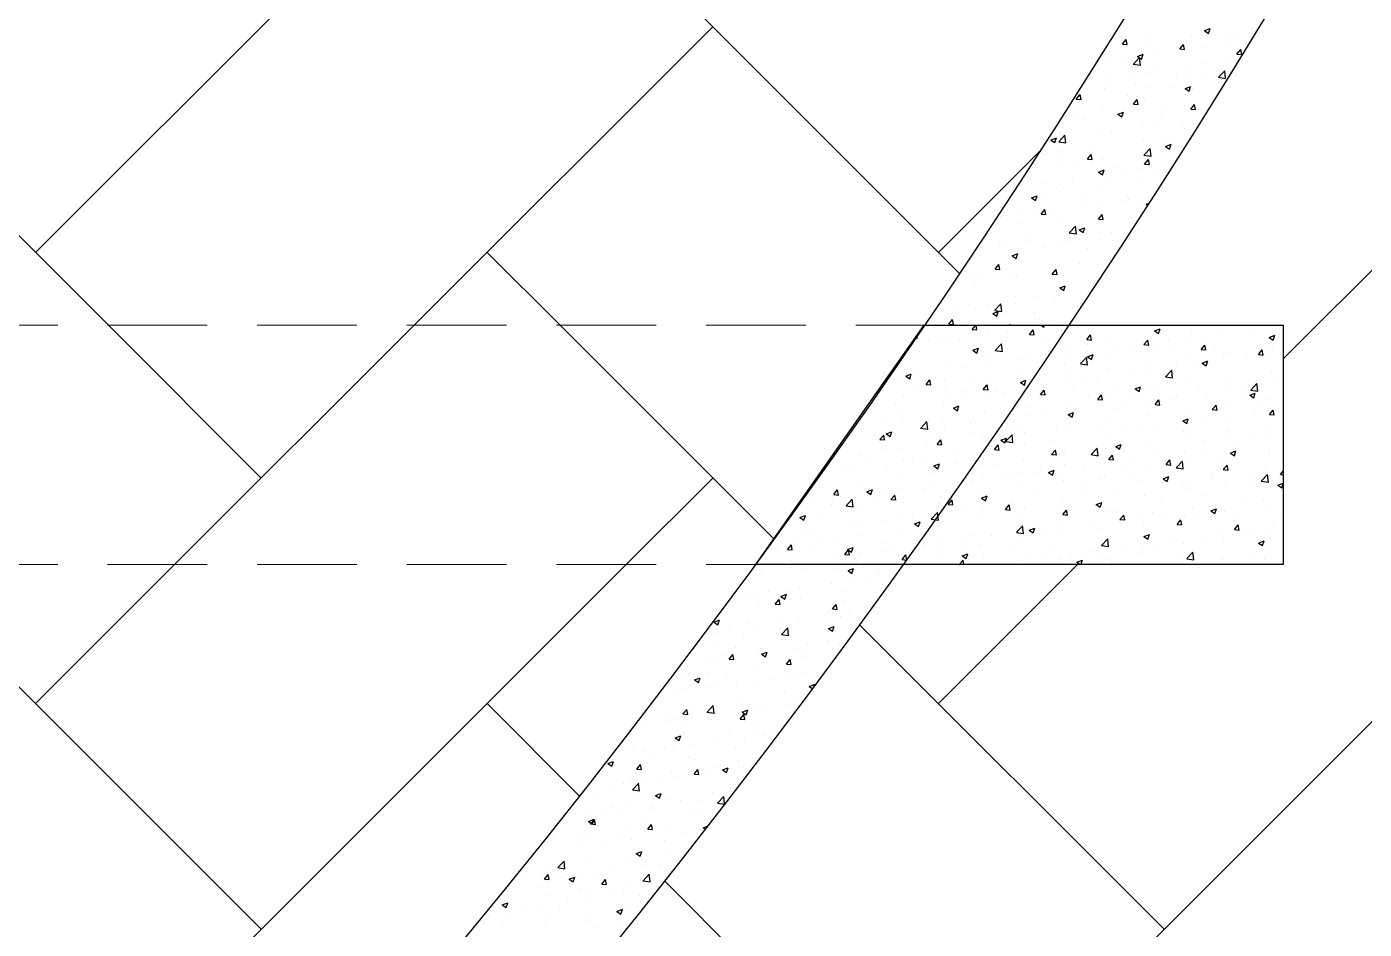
# Model space of a CAD drawing. Header units: millimetres. Extents: x 331487 to 517269, y 198509 to 399936.
# Drawn here: x 418019 to 419695, y 364781 to 365912 of the extents above; entities that cross this region are included whole.
import ezdxf

# ---------------------------------------------------------------- set-up
doc = ezdxf.new("R2010")
doc.units = ezdxf.units.MM
doc.header["$MEASUREMENT"] = 0
doc.linetypes.add('DASHED2', pattern=[0.375, 0.25, -0.125])
doc.layers.add('BEAM', color=1, linetype='Continuous', lineweight=5)
doc.layers.add('COLUMN', color=6, linetype='Continuous')

msp = doc.modelspace()

# ---------------------------------------------------------------- linework, layer by layer
at = {"layer": 'BEAM', "color": 253, "linetype": 'Continuous', "ltscale": 750}
for p, q in [((418030, 365629.1), (418878.5, 366477.6)), ((418121.4, 365537.6), (417464.3, 366194.7)), ((419188.1, 365602.3), (418595.7, 366194.7)), ((418504.2, 365537.6), (418878.5, 365911.9)), ((419593.4, 365495.4), (420009.9, 365911.9)), ((419161.4, 365629.1), (419290.7, 365758.4)), ((418687.1, 365537.6), (418595.7, 365629.1)), ((418312.8, 365346.2), (418121.4, 365537.6)), ((418204.2, 365237.6), (418504.2, 365537.6)), ((418954.9, 365269.8), (418687.1, 365537.6)), ((418769.9, 365237.6), (418878.5, 365346.2)), ((419161.4, 364497.7), (420009.9, 365346.2)), ((418312.8, 364780.5), (417855.7, 365237.6)), ((418030, 365063.4), (418204.2, 365237.6)), ((418030, 364497.7), (418769.9, 365237.6)), ((419161.4, 365063.4), (419335.6, 365237.6)), ((419444.2, 364780.5), (419062.8, 365161.9)), ((418711.6, 364947.5), (418595.7, 365063.4)), ((419444.2, 364214.8), (418818.4, 364840.7))]:
    msp.add_line(p, q, dxfattribs=at)
at = {"layer": 'BEAM', "linetype": 'DASHED2', "ltscale": 500}
for p, q in [((414745.1, 365537.6), (419449, 365537.6)), ((414745.1, 365237.6), (419237.8, 365237.6))]:
    msp.add_line(p, q, dxfattribs=at)
at = {"layer": 'COLUMN', "color": 2, "linetype": 'Continuous'}
for p, q in [((419397.4, 365910.3), (419397.4, 365910.3)), ((419425.2, 365901.7), (419425.2, 365901.7)), ((419478.6, 365899.4), (419478.6, 365899.4)), ((419494.7, 365907), (419501.7, 365909.6)), ((419494.7, 365907), (419499.7, 365903.6)), ((419499.6, 365903.6), (419501.7, 365909.6)), ((419524.6, 365900.8), (419524.6, 365900.8)), ((419391.9, 365890.2), (419396.7, 365896)), ((419391.9, 365890.2), (419397.8, 365889.7)), ((419397.8, 365889.7), (419396.7, 365896)), ((419422.1, 365886.9), (419422.1, 365886.9)), ((419463.6, 365884), (419468.4, 365889.7)), ((419463.6, 365884), (419469.6, 365883.4)), ((419469.6, 365883.4), (419468.4, 365889.7)), ((419472.6, 365893.3), (419472.6, 365893.3)), ((419497.2, 365887.5), (419497.2, 365887.5)), ((419522.2, 365890.8), (419522.2, 365890.8)), ((419531.9, 365897.1), (419531.9, 365897.1)), ((419535.3, 365877.7), (419540.1, 365883.4)), ((419541.3, 365877.1), (419540.1, 365883.4)), ((419370.8, 365879.8), (419370.8, 365879.8)), ((419371.1, 365870.9), (419371.1, 365870.9)), ((419396.2, 365874.2), (419396.2, 365874.2)), ((419405.6, 365865.1), (419413.4, 365873.3)), ((419410.7, 365874.7), (419417.7, 365877.4)), ((419410.7, 365874.7), (419415.6, 365871.3)), ((419414.4, 365863.7), (419413.3, 365873.2)), ((419415.6, 365871.3), (419417.7, 365877.4)), ((419434, 365879.2), (419434, 365879.2)), ((419491.4, 365867.6), (419491.4, 365867.6)), ((419523.4, 365867.5), (419523.4, 365867.5)), ((419535.3, 365877.7), (419541.3, 365877.2)), ((419352.3, 365852.8), (419352.3, 365852.8)), ((419405.5, 365865), (419414.4, 365863.7)), ((419405.7, 365850.6), (419405.7, 365850.6)), ((419420.9, 365853.6), (419420.9, 365853.6)), ((419433.1, 365857.5), (419433.1, 365857.5)), ((419471.4, 365860), (419471.4, 365860)), ((419495.9, 365851.4), (419495.9, 365851.4)), ((419512.3, 365848.6), (419520.1, 365856.7)), ((419521.1, 365847.1), (419520, 365856.6)), ((419369.6, 365846.5), (419369.6, 365846.5)), ((419369.8, 365834.8), (419369.8, 365834.8)), ((419373.4, 365839.4), (419373.4, 365839.4)), ((419374.8, 365847.5), (419374.8, 365847.5)), ((419407.7, 365839.7), (419407.7, 365839.7)), ((419426.8, 365837.1), (419426.8, 365837.1)), ((419457.1, 365835.6), (419457.1, 365835.6)), ((419459.1, 365848.3), (419459.1, 365848.3)), ((419470.3, 365834.4), (419477.4, 365837.1)), ((419470.3, 365834.4), (419475.3, 365831.1)), ((419470.9, 365848.1), (419470.9, 365848.1)), ((419475.3, 365831.1), (419477.3, 365837.1)), ((419480.2, 365834.9), (419480.2, 365834.9)), ((419512.2, 365848.5), (419521.1, 365847.1)), ((419512.5, 365846), (419512.5, 365846)), ((419515.4, 365845.6), (419515.4, 365845.6)), ((419334, 365821.3), (419338.8, 365827)), ((419334, 365821.3), (419340, 365820.8)), ((419340, 365820.8), (419338.8, 365827)), ((419340.5, 365815.6), (419340.5, 365815.6)), ((419344.8, 365831.5), (419344.8, 365831.5)), ((419398.8, 365825.6), (419398.8, 365825.6)), ((419405.7, 365815), (419410.5, 365820.8)), ((419411.7, 365814.5), (419410.5, 365820.7)), ((419419.7, 365820.3), (419419.7, 365820.3)), ((419470.2, 365826.7), (419470.2, 365826.7)), ((419332.4, 365802), (419332.4, 365802)), ((419368.3, 365813.2), (419368.3, 365813.2)), ((419381.4, 365800.3), (419381.4, 365800.3)), ((419385.8, 365799.7), (419385.8, 365799.7)), ((419386.3, 365802.2), (419393.3, 365804.9)), ((419386.3, 365802.2), (419391.3, 365798.8)), ((419391.3, 365798.8), (419393.3, 365804.9)), ((419405.7, 365815), (419411.7, 365814.5)), ((419444.6, 365808.6), (419444.6, 365808.6)), ((419469.6, 365811.9), (419469.6, 365811.9)), ((419477.5, 365808.7), (419482.3, 365814.5)), ((419477.5, 365808.7), (419483.4, 365808.2)), ((419483.4, 365808.2), (419482.3, 365814.5)), ((419318.5, 365792), (419318.5, 365792)), ((419343.5, 365795.3), (419343.5, 365795.3)), ((419418.5, 365787), (419418.5, 365787)), ((419437, 365790.6), (419437, 365790.6)), ((419439.2, 365797.5), (419439.2, 365797.5)), ((419469, 365793.4), (419469, 365793.4)), ((419302.3, 365769.9), (419309.3, 365772.6)), ((419302.3, 365769.9), (419307.3, 365766.6)), ((419307.3, 365766.6), (419309.3, 365772.6)), ((419312.1, 365767.6), (419321, 365766.3)), ((419312.2, 365767.7), (419319.9, 365775.9)), ((419315.2, 365772.5), (419315.2, 365772.5)), ((419321, 365766.3), (419319.8, 365775.8)), ((419320.3, 365770.6), (419320.3, 365770.6)), ((419367.1, 365780), (419367.1, 365780)), ((419378.6, 365780.6), (419378.6, 365780.6)), ((419418.3, 365769.2), (419418.3, 365769.2)), ((419443.3, 365772.5), (419443.3, 365772.5)), ((419292.2, 365752.6), (419292.2, 365752.6)), ((419312.9, 365750.9), (419312.9, 365750.9)), ((419317.2, 365755.9), (419317.2, 365755.9)), ((419347.9, 365746.1), (419352.7, 365751.8)), ((419353.8, 365745.5), (419352.7, 365751.8)), ((419355.1, 365760.9), (419355.1, 365760.9)), ((419366.3, 365748.6), (419366.3, 365748.6)), ((419417.3, 365753.7), (419417.3, 365753.7)), ((419418.8, 365751.1), (419427.7, 365749.7)), ((419418.9, 365751.2), (419426.7, 365759.3)), ((419427.7, 365749.7), (419426.6, 365759.2)), ((419446, 365761.9), (419453, 365764.6)), ((419446, 365761.9), (419451, 365758.6)), ((419451, 365758.6), (419453, 365764.6)), ((419467.8, 365760.1), (419467.8, 365760.1)), ((419280.7, 365739.7), (419280.7, 365739.7)), ((419314, 365739.2), (419314, 365739.2)), ((419334, 365737.5), (419334, 365737.5)), ((419347.9, 365746.1), (419353.9, 365745.5)), ((419362, 365729.7), (419369, 365732.4)), ((419365.9, 365746.7), (419365.9, 365746.7)), ((419367, 365726.3), (419369, 365732.4)), ((419387.4, 365735.2), (419387.4, 365735.2)), ((419417, 365733), (419417, 365733)), ((419419.6, 365739.8), (419424.4, 365745.5)), ((419419.6, 365739.8), (419425.6, 365739.3)), ((419419.7, 365746.4), (419419.7, 365746.4)), ((419425.6, 365739.3), (419424.4, 365745.5)), ((419440.8, 365732.9), (419440.8, 365732.9)), ((419454.9, 365738), (419454.9, 365738)), ((419290.9, 365716.4), (419290.9, 365716.4)), ((419328.8, 365721.4), (419328.8, 365721.4)), ((419362, 365729.7), (419367, 365726.3)), ((419374.5, 365720.9), (419374.5, 365720.9)), ((419392, 365729.7), (419392, 365729.7)), ((419416, 365720.4), (419416, 365720.4)), ((419432.8, 365730.9), (419432.8, 365730.9)), ((419257.9, 365700.9), (419257.9, 365700.9)), ((419262.3, 365699.5), (419262.3, 365699.5)), ((419265.9, 365713.1), (419265.9, 365713.1)), ((419278, 365697.4), (419285, 365700.1)), ((419282.9, 365694.1), (419285, 365700.1)), ((419293.1, 365700.1), (419293.1, 365700.1)), ((419312.8, 365705.9), (419312.8, 365705.9)), ((419316.2, 365710.9), (419316.2, 365710.9)), ((419364.7, 365713.4), (419364.7, 365713.4)), ((419398.5, 365698.9), (419398.5, 365698.9)), ((419428.6, 365698.6), (419428.6, 365698.6)), ((419278, 365697.4), (419282.9, 365694.1)), ((419290, 365677.1), (419294.8, 365682.9)), ((419296, 365676.6), (419294.8, 365682.9)), ((419302.5, 365682), (419302.5, 365682)), ((419340.2, 365688.9), (419340.2, 365688.9)), ((419346.4, 365697.8), (419346.4, 365697.8)), ((419365.6, 365690.3), (419365.6, 365690.3)), ((419390.7, 365693.6), (419390.7, 365693.6)), ((419399.8, 365695.5), (419399.8, 365695.5)), ((419414.8, 365687.1), (419414.8, 365687.1)), ((419421.7, 365689.4), (419425.7, 365690.9)), ((419421.7, 365689.4), (419423.8, 365688)), ((419239.6, 365673.7), (419239.6, 365673.7)), ((419261, 365666.2), (419261, 365666.2)), ((419264.6, 365677), (419264.6, 365677)), ((419281.8, 365678.9), (419281.8, 365678.9)), ((419290, 365677.1), (419296, 365676.6)), ((419311.5, 365672.6), (419311.5, 365672.6)), ((419361.8, 365670.8), (419366.6, 365676.6)), ((419361.8, 365670.8), (419367.7, 365670.3)), ((419363.5, 365680.1), (419363.5, 365680.1)), ((419367.7, 365670.3), (419366.6, 365676.6)), ((419273.6, 365649), (419273.6, 365649)), ((419325.3, 365653.7), (419334.2, 365652.3)), ((419325.4, 365653.8), (419333.2, 365661.9)), ((419334.2, 365652.3), (419333.1, 365661.8)), ((419337.7, 365657.2), (419344.7, 365659.8)), ((419337.7, 365657.2), (419342.6, 365653.8)), ((419339.3, 365650.9), (419339.3, 365650.9)), ((419342.6, 365653.8), (419344.7, 365659.8)), ((419364.4, 365654.1), (419364.4, 365654.1)), ((419378.3, 365653.9), (419378.3, 365653.9)), ((419402.2, 365659.1), (419402.2, 365659.1)), ((419213.3, 365634.3), (419213.3, 365634.3)), ((419238.3, 365637.6), (419238.3, 365637.6)), ((419241.3, 365637.8), (419241.3, 365637.8)), ((419259.8, 365632.9), (419259.8, 365632.9)), ((419261.7, 365633.9), (419261.7, 365633.9)), ((419276.2, 365642.5), (419276.2, 365642.5)), ((419294.7, 365635.5), (419294.7, 365635.5)), ((419310.3, 365639.3), (419310.3, 365639.3)), ((419320, 365643.9), (419320, 365643.9)), ((419327, 365646.7), (419327, 365646.7)), ((419348, 365633.3), (419348, 365633.3)), ((419362.3, 365646.8), (419362.3, 365646.8)), ((419380.3, 365644.4), (419380.3, 365644.4)), ((419203.4, 365623.9), (419203.4, 365623.9)), ((419208.5, 365625.9), (419208.5, 365625.9)), ((419253.6, 365624.9), (419260.6, 365627.6)), ((419253.6, 365624.9), (419258.6, 365621.5)), ((419258.6, 365621.5), (419260.6, 365627.6)), ((419338.1, 365614.7), (419338.1, 365614.7)), ((419375.9, 365619.7), (419375.9, 365619.7)), ((419200.3, 365600.4), (419200.3, 365600.4)), ((419212, 365598.1), (419212, 365598.1)), ((419232.2, 365608.2), (419237, 365613.9)), ((419232.2, 365608.2), (419238.2, 365607.7)), ((419238.1, 365607.6), (419237, 365613.9)), ((419249.9, 365603.1), (419249.9, 365603.1)), ((419253.7, 365598.1), (419253.7, 365598.1)), ((419258.6, 365599.6), (419258.6, 365599.6)), ((419303.9, 365601.9), (419308.7, 365607.6)), ((419303.9, 365601.9), (419309.9, 365601.4)), ((419309.9, 365601.4), (419308.7, 365607.6)), ((419309.1, 365606), (419309.1, 365606)), ((419313, 365611.4), (419313, 365611.4)), ((419361.1, 365613.5), (419361.1, 365613.5)), ((419187, 365594.8), (419187, 365594.8)), ((419207.3, 365592.6), (419207.3, 365592.6)), ((419307.1, 365595.9), (419307.1, 365595.9)), ((419313.3, 365584.6), (419320.3, 365587.3)), ((419313.3, 365584.6), (419318.3, 365581.3)), ((419315.9, 365584.3), (419315.9, 365584.3)), ((419318.3, 365581.3), (419320.3, 365587.3)), ((419360.4, 365593.6), (419360.4, 365593.6)), ((419199.3, 365564.2), (419199.3, 365564.2)), ((419231.9, 365556.4), (419239.7, 365564.5)), ((419240.7, 365554.9), (419239.6, 365564.4)), ((419257.4, 365566.3), (419257.4, 365566.3)), ((419257.6, 365574.2), (419257.6, 365574.2)), ((419286.7, 365572), (419286.7, 365572)), ((419307.9, 365572.7), (419307.9, 365572.7)), ((419311.8, 365575.3), (419311.8, 365575.3)), ((419349.6, 365580.3), (419349.6, 365580.3)), ((419154.1, 365551.8), (419154.1, 365551.8)), ((419160.7, 365555.4), (419160.7, 365555.4)), ((419180.8, 365549.3), (419180.8, 365549.3)), ((419185.7, 365558.7), (419185.7, 365558.7)), ((419206, 365559.3), (419206, 365559.3)), ((419223.6, 365563.7), (419223.6, 365563.7)), ((419229.3, 365552.4), (419236.3, 365555.1)), ((419229.3, 365552.4), (419234.3, 365549)), ((419231.9, 365556.3), (419240.7, 365554.9)), ((419234.3, 365549), (419236.3, 365555.1)), ((419281.5, 365552.3), (419281.5, 365552.3)), ((419339.9, 365562.3), (419339.9, 365562.3)), ((419148.5, 365538.1), (419148.5, 365538.1)), ((419174.3, 365539.2), (419179.1, 365545)), ((419174.3, 365539.2), (419180.3, 365538.7)), ((419180.3, 365538.7), (419179.1, 365545)), ((419203.6, 365532.3), (419208.1, 365537.6)), ((419203.6, 365532.3), (419209.6, 365531.8)), ((419209.6, 365531.8), (419208.5, 365537.6)), ((419223.2, 365542.3), (419223.2, 365542.3)), ((419234.2, 365547), (419234.2, 365547)), ((419250, 365537.6), (419250.9, 365538.7)), ((419251.1, 365537.6), (419250.9, 365538.7)), ((419274.3, 365536.2), (419274.3, 365536.2)), ((419275.3, 365526), (419280.2, 365531.8)), ((419281.3, 365525.5), (419280.2, 365531.8)), ((419286.2, 365534), (419286.2, 365534)), ((419287.6, 365544.8), (419287.6, 365544.8)), ((419289.7, 365537.6), (419293.3, 365535.2)), ((419293.3, 365535.2), (419294.1, 365537.6)), ((419306.7, 365539.4), (419306.7, 365539.4)), ((419323.3, 365540.8), (419323.3, 365540.8)), ((419432.1, 365530.5), (419439.1, 365533.2)), ((419432.1, 365530.5), (419437, 365527.2)), ((419437, 365527.2), (419439.1, 365533.2)), ((419478.3, 365530.9), (419478.3, 365530.9)), ((419528.8, 365537.3), (419528.8, 365537.3)), ((419575.2, 365536), (419575.2, 365536)), ((419132.2, 365521.6), (419134.6, 365521.2)), ((419134.6, 365521.2), (419134.3, 365524.6)), ((419134.7, 365522.3), (419134.7, 365522.3)), ((419148.3, 365518.8), (419148.3, 365518.8)), ((419160.1, 365517.4), (419160.1, 365517.4)), ((419171.9, 365522.3), (419171.9, 365522.3)), ((419188.1, 365520), (419188.1, 365520)), ((419206.6, 365528.8), (419206.6, 365528.8)), ((419222.4, 365528.7), (419222.4, 365528.7)), ((419223.3, 365525.7), (419223.3, 365525.7)), ((419232.6, 365506.2), (419240.4, 365514.3)), ((419241.4, 365504.7), (419240.3, 365514.2)), ((419241.5, 365517.8), (419241.5, 365517.8)), ((419248.3, 365529), (419248.3, 365529)), ((419275.3, 365526), (419281.3, 365525.5)), ((419294.8, 365515.5), (419294.8, 365515.5)), ((419347.1, 365519.7), (419351.9, 365525.5)), ((419347.1, 365519.7), (419353.1, 365519.2)), ((419353, 365519.2), (419351.9, 365525.5)), ((419375, 365516.4), (419375, 365516.4)), ((419418.8, 365513.5), (419423.6, 365519.2)), ((419424.8, 365512.9), (419423.6, 365519.2)), ((419426.9, 365523.9), (419426.9, 365523.9)), ((419449.1, 365519.4), (419449.1, 365519.4)), ((419474.1, 365522.7), (419474.1, 365522.7)), ((419494.1, 365519.2), (419494.1, 365519.2)), ((419512, 365527.7), (419512, 365527.7)), ((419552.4, 365529.2), (419552.4, 365529.2)), ((419575.8, 365522.5), (419582.8, 365525.2)), ((419575.8, 365522.5), (419580.8, 365519.2)), ((419580.7, 365519.2), (419582.8, 365525.2)), ((419204.3, 365506.3), (419211.3, 365509)), ((419204.3, 365506.3), (419209.3, 365502.9)), ((419209.3, 365502.9), (419211.3, 365509)), ((419232.5, 365506.1), (419241.4, 365504.7)), ((419273.1, 365502.9), (419273.1, 365502.9)), ((419323, 365502.8), (419323, 365502.8)), ((419324.5, 365510), (419324.5, 365510)), ((419339.3, 365489.6), (419347.1, 365497.7)), ((419348.1, 365488.1), (419347, 365497.6)), ((419348, 365498.3), (419355, 365501)), ((419348, 365498.3), (419353, 365494.9)), ((419348.1, 365506.1), (419348.1, 365506.1)), ((419348.2, 365513.3), (419348.2, 365513.3)), ((419353, 365494.9), (419355, 365501)), ((419377.4, 365499.2), (419377.4, 365499.2)), ((419386, 365511.1), (419386, 365511.1)), ((419401.6, 365511), (419401.6, 365511)), ((419418.8, 365513.5), (419424.8, 365512.9)), ((419435.7, 365509.2), (419435.7, 365509.2)), ((419455, 365508.8), (419455, 365508.8)), ((419477, 365497.6), (419477, 365497.6)), ((419490.5, 365507.2), (419495.3, 365512.9)), ((419490.5, 365507.2), (419496.5, 365506.7)), ((419496.5, 365506.7), (419495.3, 365512.9)), ((419508.4, 365506.5), (419508.4, 365506.5)), ((419518, 365497.3), (419518, 365497.3)), ((419527.6, 365504), (419527.6, 365504)), ((419561.8, 365504.3), (419561.8, 365504.3)), ((419562.3, 365500.9), (419567.1, 365506.7)), ((419562.3, 365500.9), (419568.2, 365500.4)), ((419568.2, 365500.4), (419567.1, 365506.7)), ((419573.9, 365499.9), (419573.9, 365499.9)), ((419576.3, 365507.3), (419576.3, 365507.3)), ((419579.5, 365511.5), (419579.5, 365511.5)), ((419119.3, 365482), (419119.3, 365482)), ((419170.7, 365489), (419170.7, 365489)), ((419197, 365486.2), (419197, 365486.2)), ((419221.2, 365495.4), (419221.2, 365495.4)), ((419222, 365489.5), (419222, 365489.5)), ((419259.9, 365494.5), (419259.9, 365494.5)), ((419319.1, 365489.2), (419319.1, 365489.2)), ((419339.2, 365489.5), (419348.1, 365488.1)), ((419373.8, 365483.1), (419373.8, 365483.1)), ((419422.8, 365480), (419422.8, 365480)), ((419425.7, 365490.6), (419425.7, 365490.6)), ((419446, 365473.1), (419453.8, 365481.2)), ((419447.8, 365483.3), (419447.8, 365483.3)), ((419454.8, 365471.6), (419453.7, 365481.1)), ((419459.7, 365487.3), (419459.7, 365487.3)), ((419485.7, 365488.3), (419485.7, 365488.3)), ((419491.8, 365490.3), (419498.8, 365493)), ((419491.8, 365490.3), (419496.7, 365486.9)), ((419496.7, 365486.9), (419498.8, 365493)), ((419548.9, 365496.6), (419548.9, 365496.6)), ((419115.2, 365471.2), (419115.2, 365471.2)), ((419120.3, 365474), (419127.3, 365476.7)), ((419120.3, 365474), (419125.3, 365470.7)), ((419125.3, 365470.7), (419127.3, 365476.7)), ((419133.8, 365477.9), (419133.8, 365477.9)), ((419145.8, 365463.3), (419150.6, 365469.1)), ((419145.8, 365463.3), (419151.7, 365462.8)), ((419151.7, 365462.8), (419150.6, 365469.1)), ((419168.6, 365468.9), (419168.6, 365468.9)), ((419202.5, 365469.2), (419202.5, 365469.2)), ((419222, 365466.7), (419222, 365466.7)), ((419260.8, 365479.2), (419260.8, 365479.2)), ((419264, 365466), (419271, 365468.7)), ((419264, 365466), (419269, 365462.7)), ((419269, 365462.7), (419271, 365468.7)), ((419271.9, 365469.6), (419271.9, 365469.6)), ((419275.4, 365464.4), (419275.4, 365464.4)), ((419296.7, 365463.4), (419296.7, 365463.4)), ((419321.8, 365466.7), (419321.8, 365466.7)), ((419323.3, 365476.7), (419323.3, 365476.7)), ((419343.1, 365467.2), (419343.1, 365467.2)), ((419359.6, 365471.7), (419359.6, 365471.7)), ((419401.4, 365477.3), (419401.4, 365477.3)), ((419445.9, 365473), (419454.8, 365471.6)), ((419475.8, 365464.3), (419475.8, 365464.3)), ((419526.3, 365470.7), (419526.3, 365470.7)), ((419552.7, 365456.5), (419560.5, 365464.6)), ((419561.5, 365455), (419560.4, 365464.5)), ((419578.3, 365478.2), (419578.3, 365478.2)), ((419585.5, 365465.4), (419585.5, 365465.4)), ((419085.8, 365449.2), (419085.8, 365449.2)), ((419118.1, 365448.7), (419118.1, 365448.7)), ((419136.3, 365457.8), (419136.3, 365457.8)), ((419144.2, 365459.2), (419144.2, 365459.2)), ((419169.5, 365455.7), (419169.5, 365455.7)), ((419170.7, 365446.8), (419170.7, 365446.8)), ((419189.7, 365455.5), (419189.7, 365455.5)), ((419195.7, 365450.1), (419195.7, 365450.1)), ((419217.5, 365457.1), (419222.3, 365462.8)), ((419217.5, 365457.1), (419223.5, 365456.6)), ((419220, 365462.1), (419220, 365462.1)), ((419223.5, 365456.5), (419222.3, 365462.8)), ((419226.4, 365447.2), (419226.4, 365447.2)), ((419233.6, 365455.1), (419233.6, 365455.1)), ((419243.1, 365453.3), (419243.1, 365453.3)), ((419284.8, 365457.2), (419284.8, 365457.2)), ((419289.2, 365450.8), (419294, 365456.5)), ((419289.2, 365450.8), (419295.2, 365450.3)), ((419295.2, 365450.3), (419294, 365456.5)), ((419296.5, 365451), (419296.5, 365451)), ((419328.8, 365462.2), (419328.8, 365462.2)), ((419349.8, 365448.7), (419349.8, 365448.7)), ((419361, 365444.5), (419365.8, 365450.3)), ((419366.9, 365444), (419365.8, 365450.3)), ((419372.5, 365449.8), (419372.5, 365449.8)), ((419382.1, 365459.9), (419382.1, 365459.9)), ((419403.2, 365446.5), (419403.2, 365446.5)), ((419407.7, 365458), (419414.7, 365460.7)), ((419407.7, 365458), (419412.7, 365454.7)), ((419412.7, 365454.7), (419414.7, 365460.7)), ((419424.5, 365457.3), (419424.5, 365457.3)), ((419435.5, 365457.7), (419435.5, 365457.7)), ((419459.4, 365448.8), (419459.4, 365448.8)), ((419488.9, 365455.4), (419488.9, 365455.4)), ((419497.9, 365452.3), (419497.9, 365452.3)), ((419522.6, 365457.2), (419522.6, 365457.2)), ((419542.3, 365453.2), (419542.3, 365453.2)), ((419547.6, 365460.4), (419547.6, 365460.4)), ((419551.4, 365450), (419558.4, 365452.7)), ((419551.4, 365450), (419556.4, 365446.7)), ((419552.6, 365456.4), (419561.5, 365455)), ((419556.2, 365462.3), (419556.2, 365462.3)), ((419556.4, 365446.7), (419558.4, 365452.7)), ((419107.5, 365438.5), (419107.5, 365438.5)), ((419168.1, 365437.2), (419168.1, 365437.2)), ((419180, 365433.8), (419187, 365436.5)), ((419180, 365433.8), (419185, 365430.4)), ((419185, 365430.4), (419187, 365436.5)), ((419270.7, 365436.3), (419270.7, 365436.3)), ((419322, 365443.4), (419322, 365443.4)), ((419333.3, 365432.2), (419333.3, 365432.2)), ((419361, 365444.5), (419366.9, 365444)), ((419381.3, 365432.2), (419381.3, 365432.2)), ((419396.5, 365440.6), (419396.5, 365440.6)), ((419421.5, 365443.9), (419421.5, 365443.9)), ((419432.7, 365438.2), (419437.5, 365444)), ((419432.7, 365438.2), (419438.7, 365437.7)), ((419438.7, 365437.7), (419437.5, 365444)), ((419439.6, 365442.3), (419439.6, 365442.3)), ((419456.6, 365444.2), (419456.6, 365444.2)), ((419474.6, 365431), (419474.6, 365431)), ((419504.4, 365432), (419509.2, 365437.7)), ((419504.4, 365432), (419510.4, 365431.4)), ((419510.4, 365431.4), (419509.2, 365437.7)), ((419510, 365442), (419510, 365442)), ((419525.1, 365437.4), (419525.1, 365437.4)), ((419563.4, 365439.7), (419563.4, 365439.7)), ((419576.1, 365425.7), (419580.9, 365431.4)), ((419577.1, 365444.9), (419577.1, 365444.9)), ((419582.1, 365425.2), (419580.9, 365431.4)), ((419095.3, 365420.4), (419095.3, 365420.4)), ((419109.8, 365427.2), (419109.8, 365427.2)), ((419116.9, 365415.4), (419116.9, 365415.4)), ((419139.1, 365408.7), (419146.9, 365416.9)), ((419147.9, 365407.3), (419146.8, 365416.8)), ((419148.7, 365418.1), (419148.7, 365418.1)), ((419168.2, 365422.4), (419168.2, 365422.4)), ((419202.1, 365415.9), (419202.1, 365415.9)), ((419207.3, 365415.6), (419207.3, 365415.6)), ((419218.8, 365428.8), (419218.8, 365428.8)), ((419255.5, 365413.6), (419255.5, 365413.6)), ((419270.4, 365424), (419270.4, 365424)), ((419295.5, 365427.3), (419295.5, 365427.3)), ((419322.9, 365422.2), (419322.9, 365422.2)), ((419323.7, 365425.8), (419330.7, 365428.5)), ((419323.7, 365425.8), (419328.7, 365422.4)), ((419328.7, 365422.4), (419330.7, 365428.5)), ((419371.3, 365416.5), (419371.3, 365416.5)), ((419423.3, 365424), (419423.3, 365424)), ((419467.4, 365417.8), (419474.4, 365420.5)), ((419467.4, 365417.8), (419472.4, 365414.4)), ((419472.4, 365414.4), (419474.4, 365420.5)), ((419496.3, 365417.7), (419496.3, 365417.7)), ((419521.3, 365421), (419521.3, 365421)), ((419559.2, 365426), (419559.2, 365426)), ((419576.1, 365425.7), (419582.1, 365425.2)), ((419065, 365407.9), (419065, 365407.9)), ((419081.2, 365399), (419081.2, 365399)), ((419087.9, 365394.4), (419092.7, 365400.1)), ((419093.9, 365393.9), (419092.7, 365400.1)), ((419096, 365401.5), (419103, 365404.2)), ((419096, 365401.5), (419101, 365398.2)), ((419100.9, 365398.2), (419103, 365404.2)), ((419139, 365408.6), (419147.9, 365407.3)), ((419144.4, 365407.4), (419144.4, 365407.4)), ((419169.4, 365410.7), (419169.4, 365410.7)), ((419206.3, 365402.2), (419206.3, 365402.2)), ((419239.7, 365393.5), (419246.7, 365396.2)), ((419244.7, 365390.2), (419246.7, 365396.2)), ((419245.8, 365392.2), (419253.6, 365400.3)), ((419254.6, 365390.7), (419253.5, 365400.2)), ((419264.6, 365412.2), (419264.6, 365412.2)), ((419269.5, 365403), (419269.5, 365403)), ((419308.9, 365411.4), (419308.9, 365411.4)), ((419320.8, 365410.1), (419320.8, 365410.1)), ((419362.2, 365409.1), (419362.2, 365409.1)), ((419370.2, 365401.1), (419370.2, 365401.1)), ((419395.2, 365404.4), (419395.2, 365404.4)), ((419415.6, 365406.8), (419415.6, 365406.8)), ((419433.1, 365409.4), (419433.1, 365409.4)), ((419469, 365404.6), (419469, 365404.6)), ((419473.4, 365397.7), (419473.4, 365397.7)), ((419522.4, 365402.3), (419522.4, 365402.3)), ((419523.9, 365404.1), (419523.9, 365404.1)), ((419552.1, 365402.6), (419552.1, 365402.6)), ((419575.8, 365411.6), (419575.8, 365411.6)), ((419575.8, 365400.1), (419575.8, 365400.1)), ((419043.3, 365394.1), (419043.3, 365394.1)), ((419087.9, 365394.4), (419093.9, 365393.9)), ((419089.7, 365382.2), (419089.7, 365382.2)), ((419115.7, 365382.1), (419115.7, 365382.1)), ((419148, 365392.2), (419148, 365392.2)), ((419159.6, 365388.1), (419164.5, 365393.9)), ((419159.6, 365388.1), (419165.6, 365387.6)), ((419165.6, 365387.6), (419164.5, 365393.9)), ((419167, 365389.1), (419167, 365389.1)), ((419217.5, 365395.6), (419217.5, 365395.6)), ((419231.4, 365381.9), (419236.2, 365387.6)), ((419231.4, 365381.9), (419237.4, 365381.3)), ((419237.3, 365381.3), (419236.2, 365387.6)), ((419239.7, 365393.5), (419244.7, 365390.2)), ((419244.1, 365384.5), (419244.1, 365384.5)), ((419245.7, 365392.1), (419254.6, 365390.7)), ((419269.2, 365387.8), (419269.2, 365387.8)), ((419303.1, 365375.6), (419307.9, 365381.3)), ((419307, 365392.8), (419307, 365392.8)), ((419309.1, 365375), (419307.9, 365381.3)), ((419352.6, 365375.6), (419360.3, 365383.8)), ((419361.3, 365374.2), (419360.2, 365383.7)), ((419370.1, 365383.2), (419370.1, 365383.2)), ((419383.4, 365385.5), (419390.4, 365388.2)), ((419383.4, 365385.5), (419388.4, 365382.2)), ((419388.4, 365382.2), (419390.4, 365388.2)), ((419422.1, 365390.7), (419422.1, 365390.7)), ((419435.4, 365382.6), (419435.4, 365382.6)), ((419493.8, 365392.6), (419493.8, 365392.6)), ((419495, 365381.6), (419495, 365381.6)), ((419527.1, 365377.5), (419534.1, 365380.2)), ((419532.1, 365374.1), (419534.1, 365380.2)), ((419532.9, 365386.6), (419532.9, 365386.6)), ((419576, 365380.7), (419576, 365380.7)), ((419031.3, 365372.2), (419031.3, 365372.2)), ((419063.7, 365374.6), (419063.7, 365374.6)), ((419075.9, 365369.3), (419075.9, 365369.3)), ((419118.1, 365367.9), (419118.1, 365367.9)), ((419129.2, 365367), (419129.2, 365367)), ((419143.1, 365371.2), (419143.1, 365371.2)), ((419155.7, 365361.3), (419162.7, 365364)), ((419160.6, 365357.9), (419162.7, 365364)), ((419181, 365376.2), (419181, 365376.2)), ((419182.6, 365364.8), (419182.6, 365364.8)), ((419268.3, 365369.8), (419268.3, 365369.8)), ((419303.1, 365375.6), (419309.1, 365375.1)), ((419319.6, 365376.8), (419319.6, 365376.8)), ((419352.5, 365375.5), (419361.3, 365374.2)), ((419368.9, 365365), (419368.9, 365365)), ((419374.8, 365369.3), (419379.6, 365375)), ((419374.8, 365369.3), (419380.8, 365368.8)), ((419377.1, 365372.6), (419377.1, 365372.6)), ((419380.8, 365368.8), (419379.6, 365375)), ((419406.8, 365370), (419406.8, 365370)), ((419446.6, 365363), (419451.4, 365368.8)), ((419446.6, 365363), (419452.5, 365362.5)), ((419452.5, 365362.5), (419451.4, 365368.8)), ((419459.3, 365359.1), (419467.1, 365367.2)), ((419468.1, 365357.6), (419467, 365367.1)), ((419469.9, 365378.3), (419469.9, 365378.3)), ((419472.2, 365364.5), (419472.2, 365364.5)), ((419517.7, 365370.6), (419517.7, 365370.6)), ((419522.7, 365370.9), (419522.7, 365370.9)), ((419527.1, 365377.5), (419532.1, 365374.1)), ((419574.6, 365378.4), (419574.6, 365378.4)), ((419017, 365354.6), (419017, 365354.6)), ((419043.6, 365358.1), (419043.6, 365358.1)), ((419054.9, 365359.6), (419054.9, 365359.6)), ((419096.9, 365355.8), (419096.9, 365355.8)), ((419114.5, 365348.8), (419114.5, 365348.8)), ((419150.3, 365353.6), (419150.3, 365353.6)), ((419155.7, 365361.3), (419160.6, 365357.9)), ((419165.8, 365355.9), (419165.8, 365355.9)), ((419203.7, 365351.3), (419203.7, 365351.3)), ((419216.3, 365362.3), (419216.3, 365362.3)), ((419236, 365362.5), (419236, 365362.5)), ((419242.9, 365348.4), (419242.9, 365348.4)), ((419257.1, 365349.1), (419257.1, 365349.1)), ((419260.5, 365352.6), (419260.5, 365352.6)), ((419280.7, 365353.4), (419280.7, 365353.4)), ((419289.4, 365360.3), (419289.4, 365360.3)), ((419299.4, 365353.3), (419306.4, 365355.9)), ((419299.4, 365353.3), (419304.4, 365349.9)), ((419304.3, 365349.9), (419306.4, 365355.9)), ((419310.5, 365346.8), (419310.5, 365346.8)), ((419318.8, 365362.6), (419318.8, 365362.6)), ((419342.8, 365358), (419342.8, 365358)), ((419343.9, 365361.7), (419343.9, 365361.7)), ((419368.9, 365349.9), (419368.9, 365349.9)), ((419396.1, 365355.7), (419396.1, 365355.7)), ((419401.1, 365350.6), (419401.1, 365350.6)), ((419420.8, 365357.4), (419420.8, 365357.4)), ((419443.1, 365345.2), (419450.1, 365347.9)), ((419448.1, 365341.9), (419450.1, 365347.9)), ((419449.5, 365353.5), (419449.5, 365353.5)), ((419459.2, 365359), (419468.1, 365357.6)), ((419459.4, 365360.6), (419459.4, 365360.6)), ((419502.9, 365351.2), (419502.9, 365351.2)), ((419506.5, 365347.1), (419506.5, 365347.1)), ((419518.3, 365356.8), (419523.1, 365362.5)), ((419518.3, 365356.8), (419524.3, 365356.2)), ((419524.3, 365356.2), (419523.1, 365362.5)), ((419556.3, 365349), (419556.3, 365349)), ((419566, 365342.5), (419573.8, 365350.7)), ((419569.7, 365355.4), (419569.7, 365355.4)), ((419574.8, 365341.1), (419573.7, 365350.6)), ((419590, 365350.5), (419593.4, 365354.6)), ((419590, 365350.5), (419593.4, 365350.2)), ((419012, 365334.9), (419012, 365334.9)), ((419030.1, 365325.5), (419034.9, 365331.2)), ((419036, 365324.9), (419034.9, 365331.2)), ((419062.5, 365341.3), (419062.5, 365341.3)), ((419071.6, 365329), (419078.6, 365331.7)), ((419076.6, 365325.7), (419078.6, 365331.7)), ((419116.8, 365331.8), (419116.8, 365331.8)), ((419143.9, 365332.5), (419143.9, 365332.5)), ((419154.7, 365336.8), (419154.7, 365336.8)), ((419202.2, 365342.5), (419202.2, 365342.5)), ((419217.8, 365345.1), (419217.8, 365345.1)), ((419267, 365336.5), (419267, 365336.5)), ((419284.5, 365330.6), (419284.5, 365330.6)), ((419318.4, 365343.5), (419318.4, 365343.5)), ((419342.8, 365340.6), (419342.8, 365340.6)), ((419363.9, 365344.6), (419363.9, 365344.6)), ((419380.5, 365330.5), (419380.5, 365330.5)), ((419417.2, 365342.3), (419417.2, 365342.3)), ((419443.1, 365345.2), (419448.1, 365341.9)), ((419443.6, 365338.8), (419443.6, 365338.8)), ((419468.7, 365342.1), (419468.7, 365342.1)), ((419470.6, 365340.1), (419470.6, 365340.1)), ((419471, 365331.2), (419471, 365331.2)), ((419521.5, 365337.6), (419521.5, 365337.6)), ((419524, 365337.8), (419524, 365337.8)), ((419555.9, 365335.6), (419555.9, 365335.6)), ((419565.9, 365342.4), (419574.8, 365341.1)), ((419573.4, 365345.1), (419573.4, 365345.1)), ((419577.4, 365335.5), (419577.4, 365335.5)), ((419586.8, 365337.2), (419593.4, 365339.8)), ((419586.8, 365337.2), (419591.8, 365333.9)), ((419591.8, 365333.9), (419593.4, 365338.8)), ((418990.7, 365315.2), (418990.7, 365315.2)), ((419002.6, 365320.7), (419002.6, 365320.7)), ((419027.2, 365312.5), (419027.2, 365312.5)), ((419028.6, 365320.2), (419028.6, 365320.2)), ((419030.1, 365325.5), (419036, 365324.9)), ((419045.6, 365311.3), (419053.4, 365319.5)), ((419054.4, 365309.9), (419053.3, 365319.4)), ((419056, 365318.4), (419056, 365318.4)), ((419071.6, 365329), (419076.6, 365325.7)), ((419085.5, 365322.5), (419085.5, 365322.5)), ((419091.8, 365328.5), (419091.8, 365328.5)), ((419101.8, 365319.2), (419106.6, 365324.9)), ((419101.8, 365319.2), (419107.8, 365318.7)), ((419107.8, 365318.7), (419106.6, 365324.9)), ((419109.3, 365316.2), (419109.3, 365316.2)), ((419113.3, 365315.5), (419113.3, 365315.5)), ((419162.7, 365313.9), (419162.7, 365313.9)), ((419164.6, 365322.6), (419164.6, 365322.6)), ((419173.5, 365312.9), (419178.3, 365318.7)), ((419173.5, 365312.9), (419179.5, 365312.4)), ((419179.5, 365312.4), (419178.3, 365318.6)), ((419215.1, 365329), (419215.1, 365329)), ((419215.4, 365321), (419222.4, 365323.7)), ((419215.4, 365321), (419220.3, 365317.7)), ((419220.3, 365317.6), (419222.4, 365323.7)), ((419226.1, 365320.6), (419226.1, 365320.6)), ((419254.4, 365313.9), (419254.4, 365313.9)), ((419317.6, 365322.2), (419317.6, 365322.2)), ((419342.6, 365325.5), (419342.6, 365325.5)), ((419359.1, 365313), (419366.1, 365315.7)), ((419359.1, 365313), (419364, 365309.6)), ((419364, 365309.6), (419366.1, 365315.7)), ((419367.7, 365316.6), (419367.7, 365316.6)), ((419419.6, 365324.1), (419419.6, 365324.1)), ((419439.3, 365315.6), (419439.3, 365315.6)), ((419497.6, 365325.6), (419497.6, 365325.6)), ((419543.4, 365316), (419543.4, 365316)), ((419568.4, 365319.3), (419568.4, 365319.3)), ((418987.6, 365296.8), (418994.6, 365299.4)), ((418987.6, 365296.8), (418992.6, 365293.4)), ((418992.6, 365293.4), (418994.6, 365299.4)), ((419010.8, 365301.6), (419010.8, 365301.6)), ((419045.5, 365311.2), (419054.4, 365309.9)), ((419061.3, 365308), (419061.3, 365308)), ((419109.5, 365300.6), (419109.5, 365300.6)), ((419128.4, 365297.3), (419128.4, 365297.3)), ((419152.4, 365294.8), (419160.2, 365302.9)), ((419161.2, 365293.3), (419160.1, 365302.8)), ((419167.8, 365310.6), (419167.8, 365310.6)), ((419191.5, 365305.6), (419191.5, 365305.6)), ((419213.9, 365295.7), (419213.9, 365295.7)), ((419216.1, 365311.7), (419216.1, 365311.7)), ((419216.5, 365308.9), (419216.5, 365308.9)), ((419245.2, 365306.6), (419250.1, 365312.4)), ((419245.2, 365306.6), (419251.2, 365306.1)), ((419251.2, 365306.1), (419250.1, 365312.4)), ((419265.8, 365303.2), (419265.8, 365303.2)), ((419269.5, 365309.4), (419269.5, 365309.4)), ((419317, 365300.4), (419321.8, 365306.1)), ((419317, 365300.4), (419323, 365299.8)), ((419317.2, 365310.2), (419317.2, 365310.2)), ((419322.9, 365299.8), (419321.8, 365306.1)), ((419322.9, 365307.2), (419322.9, 365307.2)), ((419376.3, 365304.9), (419376.3, 365304.9)), ((419381, 365305.6), (419381, 365305.6)), ((419388.7, 365294.1), (419393.5, 365299.8)), ((419394.7, 365293.6), (419393.5, 365299.8)), ((419417.3, 365299.4), (419417.3, 365299.4)), ((419429.6, 365302.7), (419429.6, 365302.7)), ((419442.4, 365302.7), (419442.4, 365302.7)), ((419469.8, 365297.9), (419469.8, 365297.9)), ((419480.2, 365307.7), (419480.2, 365307.7)), ((419483, 365300.4), (419483, 365300.4)), ((419502.8, 365305), (419509.8, 365307.7)), ((419502.8, 365305), (419507.8, 365301.6)), ((419507.8, 365301.6), (419509.8, 365307.7)), ((419520.3, 365304.3), (419520.3, 365304.3)), ((419536.4, 365298.1), (419536.4, 365298.1)), ((419572.2, 365311.8), (419572.2, 365311.8)), ((419589.8, 365295.9), (419589.8, 365295.9)), ((418992.9, 365280.5), (418992.9, 365280.5)), ((419002.3, 365280.7), (419002.3, 365280.7)), ((419051.2, 365290.6), (419051.2, 365290.6)), ((419065.5, 365289), (419065.5, 365289)), ((419090.5, 365292.3), (419090.5, 365292.3)), ((419112, 365282.2), (419112, 365282.2)), ((419131.3, 365288.8), (419138.3, 365291.4)), ((419131.3, 365288.8), (419136.3, 365285.4)), ((419136.3, 365285.4), (419138.3, 365291.4)), ((419152.3, 365294.7), (419161.2, 365293.3)), ((419163.4, 365289.3), (419163.4, 365289.3)), ((419259.1, 365278.2), (419266.9, 365286.3)), ((419264.3, 365285.6), (419264.3, 365285.6)), ((419267.9, 365276.8), (419266.8, 365286.2)), ((419275, 365280.7), (419282.1, 365283.4)), ((419275, 365280.7), (419280, 365277.4)), ((419280, 365277.4), (419282, 365283.4)), ((419291.3, 365282.8), (419291.3, 365282.8)), ((419316.3, 365286.1), (419316.3, 365286.1)), ((419322.6, 365295.6), (419322.6, 365295.6)), ((419354.2, 365291.1), (419354.2, 365291.1)), ((419366.5, 365283.3), (419366.5, 365283.3)), ((419388.7, 365294.1), (419394.7, 365293.6)), ((419418.4, 365290.8), (419418.4, 365290.8)), ((419460.4, 365287.8), (419465.2, 365293.6)), ((419460.4, 365287.8), (419466.4, 365287.3)), ((419466.4, 365287.3), (419465.2, 365293.5)), ((419532.2, 365281.5), (419537, 365287.3)), ((419532.2, 365281.5), (419538.1, 365281)), ((419538.1, 365281), (419537, 365287.3)), ((419542.1, 365279.8), (419542.1, 365279.8)), ((419580, 365284.8), (419580, 365284.8)), ((418964.4, 365275.7), (418964.4, 365275.7)), ((418972.2, 365256.5), (418977, 365262.3)), ((418978.2, 365256), (418977, 365262.3)), ((418983.1, 365269.6), (418983.1, 365269.6)), ((419009.6, 365268.3), (419009.6, 365268.3)), ((419036.5, 365267.3), (419036.5, 365267.3)), ((419060.1, 365274.7), (419060.1, 365274.7)), ((419089.9, 365265.1), (419089.9, 365265.1)), ((419143.3, 365262.8), (419143.3, 365262.8)), ((419147.7, 365265.6), (419147.7, 365265.6)), ((419165.2, 365266.2), (419165.2, 365266.2)), ((419190.2, 365269.5), (419190.2, 365269.5)), ((419206, 365275.6), (419206, 365275.6)), ((419212.7, 365262.4), (419212.7, 365262.4)), ((419228.1, 365274.5), (419228.1, 365274.5)), ((419259, 365278.1), (419267.9, 365276.7)), ((419264.6, 365269.9), (419264.6, 365269.9)), ((419316, 365276.9), (419316, 365276.9)), ((419365.8, 365261.7), (419373.6, 365269.8)), ((419374.6, 365260.2), (419373.5, 365269.7)), ((419416.1, 365263.2), (419416.1, 365263.2)), ((419418.8, 365272.7), (419425.8, 365275.4)), ((419418.8, 365272.7), (419423.7, 365269.4)), ((419423.7, 365269.4), (419425.8, 365275.4)), ((419453.9, 365268.2), (419453.9, 365268.2)), ((419468.5, 365264.6), (419468.5, 365264.6)), ((419493.5, 365266), (419493.5, 365266)), ((419517.1, 365276.5), (419517.1, 365276.5)), ((419519, 365271), (419519, 365271)), ((419551.8, 365276), (419551.8, 365276)), ((419562.5, 365264.7), (419569.5, 365267.4)), ((419562.5, 365264.7), (419567.4, 365261.4)), ((419567.4, 365261.4), (419569.5, 365267.4)), ((419571, 365278.5), (419571, 365278.5)), ((418950.8, 365258.4), (418950.8, 365258.4)), ((418958.2, 365261.3), (418958.2, 365261.3)), ((418972.2, 365256.5), (418978.2, 365256)), ((419004.2, 365256.2), (419004.2, 365256.2)), ((419031.1, 365245.6), (419031.1, 365245.6)), ((419039.1, 365249.6), (419039.1, 365249.6)), ((419043.9, 365250.2), (419048.8, 365256)), ((419043.9, 365250.2), (419049.9, 365249.7)), ((419047.3, 365256.5), (419054.3, 365259.2)), ((419047.3, 365256.5), (419052.3, 365253.1)), ((419049.9, 365249.7), (419048.8, 365256)), ((419052.3, 365253.1), (419054.3, 365259.2)), ((419057.6, 365253.9), (419057.6, 365253.9)), ((419064.2, 365252.9), (419064.2, 365252.9)), ((419089.4, 365255.6), (419089.4, 365255.6)), ((419102.1, 365257.9), (419102.1, 365257.9)), ((419110.8, 365249), (419110.8, 365249)), ((419111, 365251.7), (419111, 365251.7)), ((419115.7, 365244), (419120.5, 365249.7)), ((419121.6, 365243.4), (419120.5, 365249.7)), ((419162.2, 365256), (419162.2, 365256)), ((419164.3, 365249.4), (419164.3, 365249.4)), ((419191, 365248.5), (419198, 365251.2)), ((419191, 365248.5), (419196, 365245.1)), ((419196, 365245.1), (419198, 365251.2)), ((419196.6, 365260.6), (419196.6, 365260.6)), ((419217.7, 365247.1), (419217.7, 365247.1)), ((419250, 365258.3), (419250, 365258.3)), ((419290, 365246.6), (419290, 365246.6)), ((419303.4, 365256.1), (419303.4, 365256.1)), ((419327.9, 365251.6), (419327.9, 365251.6)), ((419356.8, 365253.8), (419356.8, 365253.8)), ((419365.3, 365250), (419365.3, 365250)), ((419365.7, 365261.6), (419374.6, 365260.2)), ((419376.8, 365245.9), (419376.8, 365245.9)), ((419391, 365259.9), (419391, 365259.9)), ((419410.2, 365251.6), (419410.2, 365251.6)), ((419417.2, 365257.5), (419417.2, 365257.5)), ((419435.2, 365256), (419435.2, 365256)), ((419463.5, 365249.3), (419463.5, 365249.3)), ((419472.5, 365245.1), (419480.3, 365253.2)), ((419481.3, 365243.6), (419480.2, 365253.1)), ((419516.9, 365247), (419516.9, 365247)), ((419553.7, 365245.4), (419553.7, 365245.4)), ((419575.8, 365254), (419575.8, 365254)), ((418976, 365241.3), (418976, 365241.3)), ((418977, 365234.6), (418977, 365234.6)), ((418989.4, 365231.2), (418989.4, 365231.2)), ((419030.4, 365232.3), (419030.4, 365232.3)), ((419048, 365230.1), (419055, 365232.8)), ((419048, 365230.1), (419052.9, 365226.7)), ((419052.9, 365226.7), (419055, 365232.8)), ((419058.9, 365241.5), (419058.9, 365241.5)), ((419083.8, 365230.1), (419083.8, 365230.1)), ((419115.7, 365244), (419121.6, 365243.4)), ((419187.4, 365237.7), (419192.2, 365243.4)), ((419187.4, 365237.7), (419188.3, 365237.6)), ((419193.3, 365237.6), (419192.2, 365243.4)), ((419265, 365243.3), (419265, 365243.3)), ((419271.1, 365244.9), (419271.1, 365244.9)), ((419314.7, 365243.6), (419314.7, 365243.6)), ((419324.5, 365242.6), (419324.5, 365242.6)), ((419334.7, 365240.5), (419341.7, 365243.2)), ((419334.7, 365240.5), (419339, 365237.6)), ((419339.9, 365237.6), (419341.7, 365243.2)), ((419377.9, 365240.4), (419377.9, 365240.4)), ((419431.2, 365238.1), (419431.2, 365238.1)), ((419472.4, 365245), (419481.3, 365243.6)), ((419515.8, 365240.4), (419515.8, 365240.4)), ((419517.4, 365244), (419517.4, 365244)), ((419517.8, 365237.7), (419517.8, 365237.7)), ((419569.8, 365245.2), (419569.8, 365245.2)), ((419570.3, 365244.8), (419570.3, 365244.8)), ((418938.9, 365224.8), (418938.9, 365224.8)), ((419027.6, 365214), (419027.6, 365214)), ((419050, 365217), (419050, 365217)), ((419075, 365220.3), (419075, 365220.3)), ((419085.9, 365224), (419085.9, 365224)), ((419091.4, 365212.5), (419091.4, 365212.5)), ((418923.9, 365200.4), (418923.9, 365200.4)), ((418936.1, 365197.2), (418936.1, 365197.2)), ((418948.9, 365203.7), (418948.9, 365203.7)), ((418963.9, 365197.8), (418970.9, 365200.5)), ((418963.9, 365197.8), (418968.9, 365194.5)), ((418968.9, 365194.5), (418970.9, 365200.5)), ((418969.2, 365204), (418969.2, 365204)), ((418986.8, 365208.7), (418986.8, 365208.7)), ((418988.2, 365197.9), (418988.2, 365197.9)), ((419040.1, 365205.4), (419040.1, 365205.4)), ((418910.9, 365194), (418910.9, 365194)), ((418937.6, 365191.5), (418937.6, 365191.5)), ((418956.8, 365188.2), (418961.6, 365194)), ((418956.8, 365188.2), (418962.8, 365187.7)), ((418962.8, 365187.7), (418961.6, 365194)), ((418989.4, 365194.9), (418989.4, 365194.9)), ((419028.5, 365182), (419033.3, 365187.7)), ((419028.5, 365182), (419034.5, 365181.4)), ((419034.5, 365181.4), (419033.3, 365187.7)), ((419042.8, 365192.7), (419042.8, 365192.7)), ((419048.7, 365180.9), (419048.7, 365180.9)), ((418879.9, 365165.6), (418886.9, 365168.3)), ((418879.9, 365165.6), (418884.9, 365162.2)), ((418884.9, 365162.2), (418886.9, 365168.3)), ((418922.6, 365164.3), (418922.6, 365164.3)), ((418960.5, 365169.2), (418960.5, 365169.2)), ((418986.9, 365164.7), (418986.9, 365164.7)), ((419023.7, 365177.6), (419023.7, 365177.6)), ((419038.9, 365172.1), (419038.9, 365172.1)), ((418885.1, 365151.2), (418885.1, 365151.2)), ((418897.6, 365161), (418897.6, 365161)), ((418916.6, 365146.1), (418916.6, 365146.1)), ((418936.4, 365158.3), (418936.4, 365158.3)), ((418964.7, 365150.1), (418973.6, 365148.7)), ((418964.8, 365150.2), (418972.6, 365158.3)), ((418973.6, 365148.7), (418972.5, 365158.2)), ((419023.4, 365154.3), (419023.4, 365154.3)), ((419023.6, 365157.6), (419030.6, 365160.2)), ((419023.6, 365157.6), (419028.6, 365154.2)), ((419028.6, 365154.2), (419030.6, 365160.2)), ((418884.3, 365134.9), (418884.3, 365134.9)), ((418906.8, 365134.3), (418906.8, 365134.3)), ((418934.2, 365129.8), (418934.2, 365129.8)), ((418937.7, 365132.6), (418937.7, 365132.6)), ((418965.1, 365144.3), (418965.1, 365144.3)), ((418970, 365143.8), (418970, 365143.8)), ((418985.7, 365131.4), (418985.7, 365131.4)), ((418991.1, 365130.4), (418991.1, 365130.4)), ((418997.3, 365138.1), (418997.3, 365138.1)), ((419022.4, 365141.4), (419022.4, 365141.4)), ((419023.4, 365141.6), (419023.4, 365141.6)), ((419037.7, 365138.9), (419037.7, 365138.9)), ((418848.5, 365124.3), (418848.5, 365124.3)), ((418871.3, 365121.5), (418871.3, 365121.5)), ((418883.9, 365117.9), (418883.9, 365117.9)), ((418896.3, 365124.8), (418896.3, 365124.8)), ((418898.9, 365119.3), (418903.8, 365125)), ((418898.9, 365119.3), (418904.9, 365118.8)), ((418904.9, 365118.8), (418903.8, 365125)), ((418930.7, 365112.3), (418930.7, 365112.3)), ((418935.2, 365125), (418935.2, 365125)), ((418939.6, 365125.3), (418946.6, 365128)), ((418939.6, 365125.3), (418944.6, 365122)), ((418944.6, 365122), (418946.6, 365128)), ((418970.7, 365113), (418975.5, 365118.8)), ((418970.7, 365113), (418976.6, 365112.5)), ((418976.6, 365112.5), (418975.5, 365118.8)), ((418989.1, 365122.4), (418989.1, 365122.4)), ((418843.3, 365097.5), (418843.3, 365097.5)), ((418855.6, 365093.1), (418862.6, 365095.7)), ((418860.6, 365089.7), (418862.6, 365095.7)), ((418872.4, 365102.3), (418872.4, 365102.3)), ((418896.7, 365095.2), (418896.7, 365095.2)), ((418971, 365098.7), (418971, 365098.7)), ((418984.5, 365098.1), (418984.5, 365098.1)), ((418996.1, 365102), (418996.1, 365102)), ((418845, 365082.1), (418845, 365082.1)), ((418855.6, 365093.1), (418860.6, 365089.7)), ((418870, 365085.4), (418870, 365085.4)), ((418882.7, 365084.6), (418882.7, 365084.6)), ((418907.9, 365090.4), (418907.9, 365090.4)), ((418934, 365091.7), (418934, 365091.7)), ((418950.1, 365093), (418950.1, 365093)), ((418999.3, 365085), (419006.3, 365087.7)), ((418999.3, 365085), (419003.8, 365082)), ((419003.5, 365090.7), (419003.5, 365090.7)), ((419004.9, 365083.5), (419006.3, 365087.7)), ((418830.7, 365077.1), (418830.7, 365077.1)), ((418910.6, 365067.3), (418910.6, 365067.3)), ((418968.9, 365077.3), (418968.9, 365077.3)), ((418969.8, 365062.5), (418969.8, 365062.5)), ((418983.3, 365064.8), (418983.3, 365064.8)), ((418794, 365047.3), (418794, 365047.3)), ((418823.8, 365046.4), (418823.8, 365046.4)), ((418841.1, 365050.4), (418845.9, 365056.1)), ((418841.1, 365050.4), (418847.1, 365049.8)), ((418843.7, 365045.9), (418843.7, 365045.9)), ((418847.1, 365049.8), (418845.9, 365056.1)), ((418852.3, 365057.3), (418852.3, 365057.3)), ((418871.2, 365052.6), (418880.1, 365051.3)), ((418871.3, 365052.7), (418879.1, 365060.9)), ((418880.1, 365051.3), (418879, 365060.8)), ((418881.4, 365051.3), (418881.4, 365051.3)), ((418881.6, 365050.9), (418881.6, 365050.9)), ((418912.8, 365044.1), (418917.6, 365049.8)), ((418915.3, 365052.8), (418922.3, 365055.5)), ((418915.3, 365052.8), (418920.3, 365049.4)), ((418918.8, 365043.5), (418917.6, 365049.8)), ((418920.2, 365049.4), (418922.3, 365055.5)), ((418932.8, 365058.4), (418932.8, 365058.4)), ((418944.7, 365059.2), (418944.7, 365059.2)), ((418791.5, 365035.2), (418791.5, 365035.2)), ((418818.7, 365042.6), (418818.7, 365042.6)), ((418829.5, 365043.8), (418829.5, 365043.8)), ((418844.9, 365033), (418844.9, 365033)), ((418877.2, 365044.1), (418877.2, 365044.1)), ((418898.3, 365030.7), (418898.3, 365030.7)), ((418912.8, 365044.1), (418918.8, 365043.6)), ((418930.6, 365041.9), (418930.6, 365041.9)), ((418951.7, 365028.5), (418951.7, 365028.5)), ((418831.3, 365020.5), (418838.3, 365023.2)), ((418831.3, 365020.5), (418836.2, 365017.2)), ((418836.2, 365017.2), (418838.3, 365023.2)), ((418855.3, 365011.5), (418855.3, 365011.5)), ((418880.2, 365018.1), (418880.2, 365018.1)), ((418918.4, 365019.8), (418918.4, 365019.8)), ((418931.6, 365025.1), (418931.6, 365025.1)), ((418943.5, 365023.1), (418943.5, 365023.1)), ((418777.8, 365004.2), (418777.8, 365004.2)), ((418792.4, 365003.2), (418792.4, 365003.2)), ((418803.9, 364995.6), (418803.9, 364995.6)), ((418817.4, 365006.5), (418817.4, 365006.5)), ((418828.3, 365010.6), (418828.3, 365010.6)), ((418848.2, 364997.7), (418848.2, 364997.7)), ((418906.5, 365007.7), (418906.5, 365007.7)), ((418747.2, 364988.3), (418754.2, 364991)), ((418747.2, 364988.3), (418752.2, 364984.9)), ((418752.2, 364984.9), (418754.2, 364991)), ((418783.2, 364981.4), (418788.1, 364987.2)), ((418783.2, 364981.4), (418789.2, 364980.9)), ((418789.2, 364980.9), (418788.1, 364987.1)), ((418789.9, 364987.6), (418789.9, 364987.6)), ((418827.1, 364977.3), (418827.1, 364977.3)), ((418855, 364975.1), (418859.8, 364980.9)), ((418857.3, 364993.3), (418857.3, 364993.3)), ((418860.9, 364974.6), (418859.8, 364980.9)), ((418879, 364984.8), (418879, 364984.8)), ((418890.9, 364980.3), (418897.9, 364983)), ((418890.9, 364980.3), (418895.9, 364976.9)), ((418892.1, 364980.4), (418892.1, 364980.4)), ((418895.9, 364976.9), (418897.9, 364983)), ((418910.7, 364991.1), (418910.7, 364991.1)), ((418917.2, 364983.6), (418917.2, 364983.6)), ((418930.3, 364991.8), (418930.3, 364991.8)), ((418930.5, 364985.7), (418930.5, 364985.7)), ((418725.2, 364963.8), (418725.2, 364963.8)), ((418766.1, 364963.8), (418766.1, 364963.8)), ((418776.6, 364970.9), (418776.6, 364970.9)), ((418777.9, 364955.3), (418785.7, 364963.5)), ((418786.7, 364953.9), (418785.6, 364963.4)), ((418791.1, 364967.1), (418791.1, 364967.1)), ((418813.8, 364965.7), (418813.8, 364965.7)), ((418829, 364972), (418829, 364972)), ((418855, 364975.1), (418860.9, 364974.6)), ((418872.1, 364975.7), (418872.1, 364975.7)), ((418731.1, 364946.7), (418731.1, 364946.7)), ((418755.5, 364955.7), (418755.5, 364955.7)), ((418777.8, 364955.2), (418786.7, 364953.9)), ((418784.5, 364944.5), (418784.5, 364944.5)), ((418806.9, 364948), (418813.9, 364950.7)), ((418806.9, 364948), (418811.9, 364944.7)), ((418811.9, 364944.7), (418813.9, 364950.7)), ((418825.8, 364944), (418825.8, 364944)), ((418877.8, 364951.5), (418877.8, 364951.5)), ((418884.6, 364938.8), (418892.4, 364946.9)), ((418890.8, 364944.2), (418890.8, 364944.2)), ((418893.4, 364937.3), (418892.3, 364946.8)), ((418724, 364930.5), (418724, 364930.5)), ((418752.2, 364933.3), (418752.2, 364933.3)), ((418764.8, 364927.6), (418764.8, 364927.6)), ((418775.3, 364937.6), (418775.3, 364937.6)), ((418802.7, 364932.6), (418802.7, 364932.6)), ((418805.6, 364931), (418805.6, 364931)), ((418837.9, 364942.2), (418837.9, 364942.2)), ((418852, 364930.7), (418852, 364930.7)), ((418858.9, 364928.8), (418858.9, 364928.8)), ((418865.8, 364940.9), (418865.8, 364940.9)), ((418884.5, 364938.7), (418893.4, 364937.3)), ((418891.2, 364940), (418891.2, 364940)), ((418722.9, 364915.8), (418729.9, 364918.5)), ((418722.9, 364915.8), (418727.9, 364912.4)), ((418725.4, 364912.5), (418730.2, 364918.2)), ((418725.4, 364912.5), (418731.4, 364911.9)), ((418727.9, 364912.4), (418729.9, 364918.5)), ((418731.4, 364911.9), (418730.2, 364918.2)), ((418735.4, 364910.7), (418735.4, 364910.7)), ((418739.8, 364924.3), (418739.8, 364924.3)), ((418793.7, 364920.7), (418793.7, 364920.7)), ((418797.1, 364906.2), (418801.9, 364911.9)), ((418803.1, 364905.7), (418801.9, 364911.9)), ((418824.6, 364910.7), (418824.6, 364910.7)), ((418866.6, 364907.8), (418872.9, 364910.2)), ((418876.6, 364918.2), (418876.6, 364918.2)), ((418677.1, 364900.7), (418677.1, 364900.7)), ((418711.2, 364895.9), (418711.2, 364895.9)), ((418722.8, 364897.2), (418722.8, 364897.2)), ((418764.6, 364893.6), (418764.6, 364893.6)), ((418774.1, 364904.3), (418774.1, 364904.3)), ((418797.1, 364906.2), (418803.1, 364905.7)), ((418839.5, 364901.5), (418839.5, 364901.5)), ((418864.5, 364904.8), (418864.5, 364904.8)), ((418866.6, 364907.8), (418869.5, 364905.8)), ((418670.8, 364889.7), (418670.8, 364889.7)), ((418713.4, 364884.9), (418713.4, 364884.9)), ((418738.5, 364888.2), (418738.5, 364888.2)), ((418776.4, 364893.2), (418776.4, 364893.2)), ((418782.6, 364875.5), (418789.6, 364878.2)), ((418787.6, 364872.2), (418789.6, 364878.2)), ((418818, 364891.4), (418818, 364891.4)), ((418823.4, 364877.4), (418823.4, 364877.4)), ((418684.4, 364857.9), (418692.2, 364866)), ((418693.2, 364856.4), (418692.1, 364865.9)), ((418721.6, 364864), (418721.6, 364864)), ((418772.9, 364871), (418772.9, 364871)), ((418782.6, 364875.5), (418787.6, 364872.2)), ((418789.6, 364861), (418789.6, 364861)), ((418813.2, 364862), (418813.2, 364862)), ((418638.3, 364847), (418638.3, 364847)), ((418667.5, 364843.5), (418672.4, 364849.3)), ((418667.5, 364843.5), (418673.5, 364843)), ((418669.6, 364856.5), (418669.6, 364856.5)), ((418673.5, 364843), (418672.4, 364849.3)), ((418684.3, 364857.8), (418693.2, 364856.4)), ((418687.1, 364845.4), (418687.1, 364845.4)), ((418691.7, 364844.8), (418691.7, 364844.8)), ((418698.6, 364843.3), (418705.6, 364845.9)), ((418698.6, 364843.3), (418703.5, 364839.9)), ((418703.5, 364839.9), (418705.6, 364845.9)), ((418712.2, 364848.7), (418712.2, 364848.7)), ((418731.2, 364851), (418731.2, 364851)), ((418750, 364853.7), (418750, 364853.7)), ((418791.1, 364841.4), (418798.9, 364849.5)), ((418799.9, 364839.9), (418798.8, 364849.4)), ((418624, 364837.1), (418624, 364837.1)), ((418659.4, 364833.6), (418659.4, 364833.6)), ((418672.9, 364841), (418672.9, 364841)), ((418712.8, 364831.4), (418712.8, 364831.4)), ((418720.3, 364830.7), (418720.3, 364830.7)), ((418739.3, 364837.2), (418744.1, 364843)), ((418739.3, 364837.2), (418745.2, 364836.7)), ((418745.2, 364836.7), (418744.1, 364843)), ((418745.1, 364842.5), (418745.1, 364842.5)), ((418755.2, 364829.1), (418755.2, 364829.1)), ((418766.2, 364829.1), (418766.2, 364829.1)), ((418771.7, 364837.7), (418771.7, 364837.7)), ((418791, 364841.3), (418799.9, 364839.9)), ((418798.5, 364840.3), (418798.5, 364840.3)), ((418813.5, 364839.1), (418813.5, 364839.1)), ((418614.5, 364811), (418621.5, 364813.7)), ((418614.5, 364811), (418619.5, 364807.6)), ((418617.9, 364816.8), (418617.9, 364816.8)), ((418619.5, 364807.6), (418621.5, 364813.7)), ((418668.4, 364823.2), (418668.4, 364823.2)), ((418696.9, 364819), (418696.9, 364819)), ((418723.7, 364814.3), (418723.7, 364814.3)), ((418786.9, 364822.6), (418786.9, 364822.6)), ((418597.7, 364797.7), (418597.7, 364797.7)), ((418618.4, 364796.2), (418618.4, 364796.2)), ((418638.6, 364809), (418638.6, 364809)), ((418660.8, 364806), (418660.8, 364806)), ((418671.8, 364794), (418671.8, 364794)), ((418685.9, 364809.3), (418685.9, 364809.3)), ((418719.1, 364797.4), (418719.1, 364797.4)), ((418758.3, 364803), (418765.3, 364805.7)), ((418758.3, 364803), (418763.2, 364799.6)), ((418763.2, 364799.6), (418765.3, 364805.7)), ((418770.5, 364804.4), (418770.5, 364804.4)), ((418616.7, 364783.5), (418616.7, 364783.5)), ((418667.2, 364789.9), (418667.2, 364789.9)), ((418725.2, 364791.7), (418725.2, 364791.7)), ((418735.1, 364784), (418735.1, 364784)), ((418760.6, 364783.1), (418760.6, 364783.1))]:
    msp.add_line(p, q, dxfattribs=at)
at = {"layer": 'COLUMN'}
for p, q in [((418932.3, 365237.6), (419143.4, 365537.6)), ((419143.4, 365537.6), (419593.4, 365537.6)), ((419593.4, 365537.6), (419593.4, 365237.6)), ((419593.4, 365237.6), (418932.3, 365237.6))]:
    msp.add_line(p, q, dxfattribs=at)
for radius in [10508.3, 10658.3]:
    msp.add_arc((410459.2, 371453), radius, 298.48297, 358.12405, dxfattribs=at)

doc.saveas('drawing.dxf')
